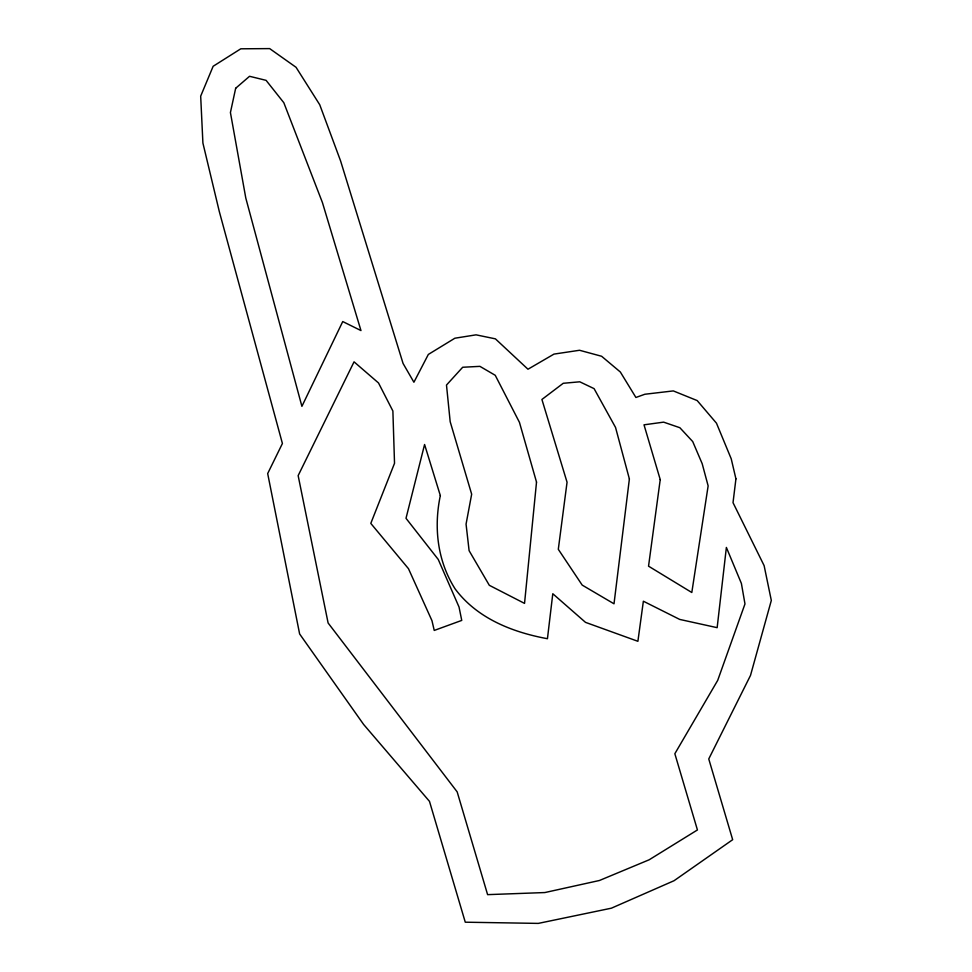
<?xml version="1.0" encoding="UTF-8"?>
<svg xmlns="http://www.w3.org/2000/svg" width="972" height="972" viewBox="0 0 972 972"><rect width="100%" height="100%" fill="white"/><g stroke="black" fill="none" stroke-linecap="round" stroke-linejoin="round"><path stroke-width="1.46" d="M536.52 482.1L524.54 603.393L489.317 585.302L469.099 550.662L466.062 524.127L471.663 494.201L450.182 421.702L446.488 385.058L462.684 367.258L479.913 366.359L495.246 375.301L519.437 422.322L536.52 482.1M440.328 495.574C433.634 527.492 437.412 561.026 455.103 588.874C477.118 618.399 512.305 632.225 547.443 638.713L552.789 593.734L585.509 622.359L637.899 641.301L643.367 601.218L679.695 619.419L717.154 627.669L726.376 547.443L741.393 583.443L744.977 603.94L717.713 680.351L674.847 753.725L697.434 829.954L649.174 859.783L599.457 880.486L544.855 892.551L487.604 894.641L457.168 791.876L328.111 622.991L298.149 475.624L354.051 361.839L378.509 382.956L392.882 410.998L394.523 463.292L370.794 523.398L408.471 568.681L431.957 620.658L434.241 630.439L461.749 620.403L459.039 607.05L438.25 559.447L406.004 518.307L424.582 444.508L440.328 495.574M629.382 478.965L614.012 603.806L582.192 585.095L558.305 549.314L567.053 482.221L541.914 399.468L563.25 383.284L579.774 381.802L594.086 388.642L615.543 427.449L629.382 478.965M735.926 478.856L733.022 502.67L764.126 565.655L771.318 600.453L750.506 675.418L708.758 758.95L732.669 839.699L674.046 880.717L611.388 908.188L538.281 923.4L465.272 922.197L429.478 801.353L363.613 724.444L299.631 633.963L267.677 473.558L282.415 443.499L219.32 211.604L202.905 143.054L200.682 96.155L213.147 66.278L240.789 48.807L269.669 48.6L296.047 67.287L319.739 104.745L340.577 160.902L403.064 363.455L413.914 382.239L428.336 354.44L454.872 338.22L476.061 334.842L495.404 338.851L527.978 369.226L553.991 354.1L579.531 350.272L601.607 356.262L620.343 372.009L635.907 397.475L644.898 394.243L673.317 390.914L697.179 400.573L716.486 423.209L731.236 458.845L735.926 478.856M660.231 479.597L648.543 566.178L691.809 592.507L708.138 485.903L702.185 463.693L692.72 441.567L679.865 427.716L663.621 422.14L644.011 424.825L660.231 479.597M235.674 88.258L230.425 112.545L245.795 198.045L301.903 406.345L342.739 321.562L360.964 330.565L322.425 202.565L283.824 102.716L266.085 80.348L249.549 76.29L235.674 88.258"/></g></svg>
